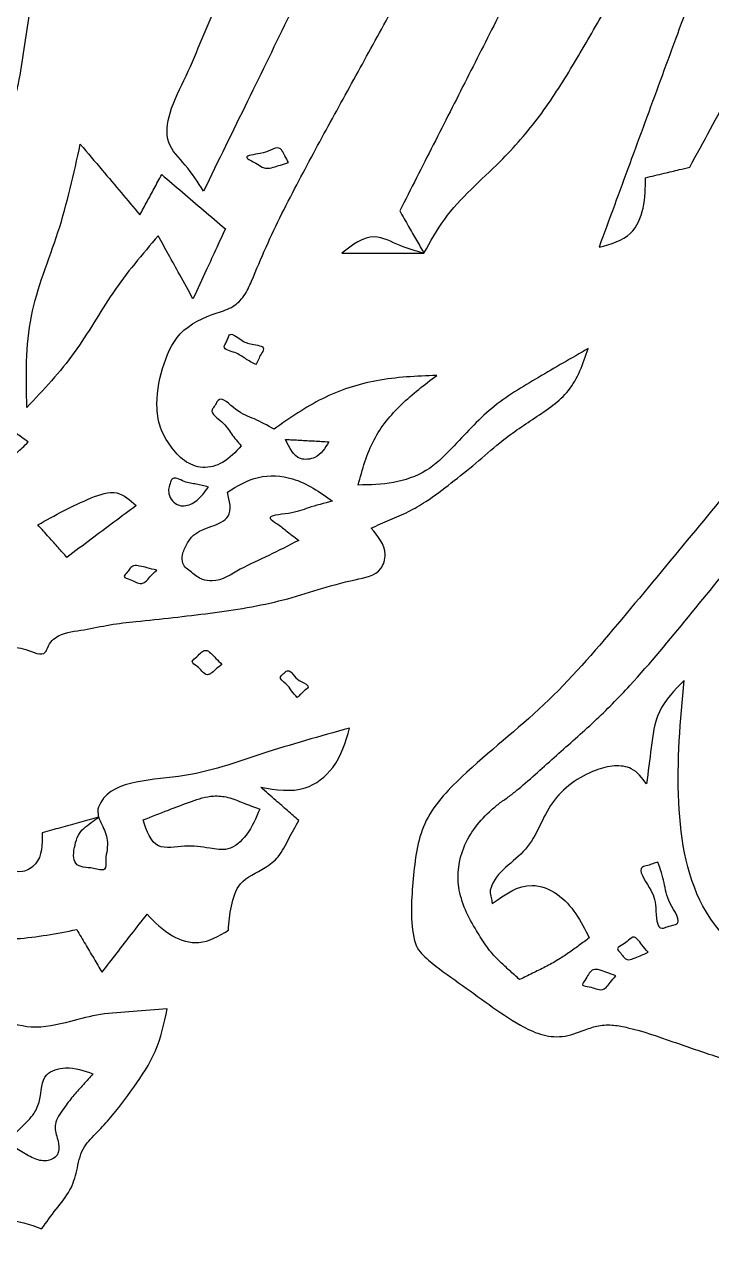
# Model space of a CAD drawing. Extents: x 5.5 to 104.1, y 3.5 to 34.4.
# Drawn here: x 50.816 to 52.529, y 18.899 to 21.958 of the extents above; entities that cross this region are included whole.
import ezdxf

# ---------------------------------------------------------------- set-up
doc = ezdxf.new("R2010")
doc.units = 0
doc.layers.add('Hallsi_Goblin_Coin_Outlines', color=7, linetype='CONTINUOUS')

msp = doc.modelspace()

# ---------------------------------------------------------------- linework, layer by layer
at = {"layer": 'Hallsi_Goblin_Coin_Outlines', "color": 7}
for points in [[(50.954621, 21.659144)], [(51.474122, 21.613953)], [(51.392736, 21.109163)], [(50.824905, 20.9163)], [(51.466643, 20.922685)], [(51.274132, 20.803799)], [(51.584047, 20.768768)], [(50.848858, 20.709431)], [(51.145192, 20.596189)], [(51.307716, 20.360922)], [(51.495747, 20.278372)], [(51.111149, 19.973113)], [(52.395648, 19.867915)], [(52.371236, 19.642666)], [(52.29045, 19.584387)], [(50.98623, 19.339842)]]:
    msp.add_lwpolyline(points, close=True, dxfattribs=at)
for points in [[(51.606872, 21.387152), (51.811836, 21.387152)], [(50.999742, 19.980627), (51.000447, 19.980275)], [(51.000518, 19.980486), (50.999812, 19.980486), (50.999812, 19.980486)]]:
    msp.add_lwpolyline(points, dxfattribs=at)
for points, knots in [([(44.184146, 29.366562), (45.160711, 30.26568), (47.082952, 32.035474), (50.732133, 33.637983), (54.266752, 34.22415), (57.497154, 34.092231), (60.28628, 33.414792), (62.840913, 32.243429), (65.11395, 30.689928), (67.033947, 28.796102), (68.58738, 26.58554), (69.757146, 24.142937), (70.470816, 21.52007), (70.71938, 18.40852), (70.293266, 14.922676), (68.863836, 11.243376), (67.222596, 9.241192), (66.388684, 8.223885)], [0, 0, 0, 0, 3.959321, 7.793401, 11.753409, 14.618073, 17.437695, 20.307622, 23.002919, 25.658105, 28.353235, 31.0689, 33.743244, 36.460242, 40.386407, 44.186977, 48.112695, 48.112695, 48.112695, 48.112695]), ([(55.28959, 33.977015), (52.634876, 33.562889), (47.405621, 32.747144), (41.37279, 26.72667), (40.545372, 21.496161), (40.125085, 18.839321)], [0, 0, 0, 0, 7.920141, 15.601091, 23.530258, 23.530258, 23.530258, 23.530258]), ([(55.316683, 4.035425), (52.713312, 4.439044), (47.582959, 5.23444), (41.935563, 11.098624), (39.818522, 18.773773), (41.904784, 26.462316), (47.53875, 32.347166), (52.664175, 33.161909), (55.262355, 33.574919)], [0, 0, 0, 0, 7.720154, 15.213777, 22.919478, 30.644548, 38.14435, 45.854662, 45.854662, 45.854662, 45.854662]), ([(43.975231, 13.219994), (43.961596, 13.247523), (43.936012, 13.299177), (43.898519, 13.372846), (43.820796, 13.549408), (43.706045, 13.834046), (43.542243, 14.223794), (43.349823, 14.715065), (43.151465, 15.31563), (42.970661, 16.030228), (42.852802, 16.649748), (42.781944, 17.169464), (42.740552, 17.585711), (42.691527, 18.121345), (42.660068, 18.778061), (42.686704, 19.554416), (42.749905, 20.245624), (42.835279, 20.851735), (42.933509, 21.372683), (43.066475, 21.944498), (43.240226, 22.56434), (43.464578, 23.227849), (43.760122, 23.957085), (44.141178, 24.743494), (44.626686, 25.570432), (45.012827, 26.143535), (45.269683, 26.466953), (45.350774, 26.591937), (45.352209, 26.699043), (45.352632, 26.764429), (45.360974, 26.786785), (45.398976, 26.888084), (45.458666, 27.070959), (45.571582, 27.325737), (45.69403, 27.486018), (45.775905, 27.579601), (45.802183, 27.618653), (45.883535, 27.734125), (46.033226, 27.91584), (46.262029, 28.152899), (46.499481, 28.348074), (46.730388, 28.515347), (46.944452, 28.668297), (47.110089, 28.786639), (47.228424, 28.868826), (47.299414, 28.91476), (47.395588, 28.976168), (47.517032, 29.05286), (47.663244, 29.1455), (47.780184, 29.217374), (47.863846, 29.274691), (47.916385, 29.313824), (48.004149, 29.368164), (48.128467, 29.434278), (48.285186, 29.519659), (48.432709, 29.59921), (48.57307, 29.668634), (48.704963, 29.72982), (48.87849, 29.83003), (49.092017, 29.968291), (49.367021, 30.113966), (49.582611, 30.184288), (49.719203, 30.231277), (49.772574, 30.261497), (49.870973, 30.326452), (50.021032, 30.41512), (50.233621, 30.505455), (50.44751, 30.567236), (50.657431, 30.612846), (50.859248, 30.657713), (51.245167, 30.771297), (51.813725, 30.954353), (52.585375, 31.139484), (53.314988, 31.274143), (53.999885, 31.363803), (54.637333, 31.417323), (55.201268, 31.425839), (55.689571, 31.418114), (56.102314, 31.4137), (56.537097, 31.406229), (56.992308, 31.386778), (57.471315, 31.343199), (57.784443, 31.245088), (57.959932, 31.20935), (57.98767, 31.211636), (58.020249, 31.212442), (58.057337, 31.213693), (58.098437, 31.217179), (58.18717, 31.199895), (58.319769, 31.159482), (58.507083, 31.138544), (58.731898, 31.109753), (58.991533, 31.051602), (59.279271, 30.947838), (59.505775, 30.824666), (59.68637, 30.71728), (59.834962, 30.647849), (59.992241, 30.6023), (60.150408, 30.556558), (60.299584, 30.48717), (60.430435, 30.400948), (60.552824, 30.31822), (60.679126, 30.257406), (60.832121, 30.201879), (61.008185, 30.139384), (61.199946, 30.04984), (61.367954, 29.941499), (61.522325, 29.833488), (61.672197, 29.739803), (61.796763, 29.663674), (61.891401, 29.598265), (61.959484, 29.549154), (62.079743, 29.489884), (62.249543, 29.42051), (62.453305, 29.304422), (62.645697, 29.18453), (62.822756, 29.055106), (62.985423, 28.920965), (63.151192, 28.783752), (63.328856, 28.653693), (63.514476, 28.526557), (63.663536, 28.423706), (63.773628, 28.341917), (63.845691, 28.282978), (63.917013, 28.220411), (63.984994, 28.151648), (64.051451, 28.079005), (64.125207, 28.002366), (64.210491, 27.926509), (64.302592, 27.84697), (64.398141, 27.754507), (64.496781, 27.650166), (64.611947, 27.545366), (64.71663, 27.479651), (64.794863, 27.430484), (64.840965, 27.390624), (64.904463, 27.332755), (64.986308, 27.257972), (65.085451, 27.165458), (65.162258, 27.091935), (65.21878, 27.039957), (65.253222, 27.00764), (65.312829, 26.923829), (65.39838, 26.790791), (65.53269, 26.622696), (65.63582, 26.454459), (65.702068, 26.294101), (65.72259, 26.137087), (65.68447, 26.042429), (65.664713, 25.993372)], [0, 0, 0, 0, 0.092165, 0.172937, 0.247918, 0.670748, 1.093606, 1.516196, 2.253343, 2.989222, 3.726072, 4.143935, 4.562404, 4.980844, 5.757614, 6.532822, 7.30927, 7.838904, 8.368534, 8.899097, 9.59968, 10.298891, 10.999149, 11.959211, 12.916665, 13.877101, 14.021548, 14.162795, 14.311194, 14.333673, 14.357714, 14.381913, 14.659079, 14.934266, 15.213138, 15.259905, 15.307034, 15.354137, 15.683755, 16.011852, 16.341134, 16.604175, 16.86727, 17.130394, 17.214895, 17.299457, 17.384031, 17.557224, 17.73034, 17.903335, 17.968886, 18.034527, 18.099765, 18.278288, 18.456812, 18.635227, 18.781016, 18.926567, 19.071173, 19.381568, 19.690163, 20.000765, 20.061065, 20.12262, 20.18399, 20.415017, 20.644203, 20.874922, 21.081798, 21.288698, 21.494897, 22.288233, 23.080168, 23.873413, 24.513084, 25.151736, 25.791297, 26.204072, 26.616855, 27.029687, 27.508172, 27.985226, 28.464919, 28.491588, 28.519583, 28.547823, 28.589472, 28.631026, 28.670757, 28.859049, 29.046644, 29.234264, 29.539381, 29.842642, 30.148633, 30.311082, 30.47317, 30.638771, 30.801639, 30.966723, 31.129727, 31.271406, 31.40941, 31.5488, 31.759602, 31.969808, 32.181838, 32.358349, 32.535072, 32.711959, 32.796094, 32.880309, 32.963229, 33.197309, 33.430288, 33.665384, 33.877297, 34.087574, 34.297877, 34.522732, 34.747768, 34.972874, 35.06597, 35.159111, 35.252099, 35.350457, 35.448982, 35.547513, 35.669359, 35.79119, 35.912593, 36.06796, 36.222196, 36.377847, 36.438009, 36.499022, 36.560235, 36.695881, 36.831532, 36.967106, 37.014703, 37.062099, 37.108266, 37.322333, 37.536827, 37.753078, 37.9114, 38.056538, 38.212684, 38.212684, 38.212684, 38.212684]), ([(51.43013, 22.646922), (51.420572, 22.644575), (51.401617, 22.639922), (51.374433, 22.629407), (51.330375, 22.601415), (51.273616, 22.551873), (51.198297, 22.488326), (51.092649, 22.420087), (50.969309, 22.330938), (50.874632, 22.176703), (50.834746, 22.03535), (50.817256, 21.918626), (50.804521, 21.831849), (50.7783, 21.710675), (50.737708, 21.555922), (50.687423, 21.365804), (50.637502, 21.189045), (50.57241, 21.022792), (50.469915, 20.907286), (50.417392, 20.77697), (50.35468, 20.773394), (50.341059, 20.779984), (50.329046, 20.783292), (50.321703, 20.785313)], [0, 0, 0, 0, 0.02952, 0.058543, 0.086929, 0.185549, 0.284208, 0.382066, 0.563269, 0.734471, 0.913031, 1.000757, 1.088574, 1.176064, 1.372465, 1.568777, 1.76487, 1.927507, 2.089562, 2.253544, 2.260131, 2.274717, 2.297659, 2.297659, 2.297659, 2.297659]), ([(51.581119, 22.195366), (51.546519, 22.124567), (51.476714, 21.98173), (51.370544, 21.764001), (51.29877, 21.61717), (51.262208, 21.542374)], [0, 0, 0, 0, 0.236403, 0.476945, 0.726707, 0.726707, 0.726707, 0.726707]), ([(52.050314, 19.57458), (52.041916, 19.582276), (52.026077, 19.596793), (52.003195, 19.617507), (51.983931, 19.63694), (51.968429, 19.656709), (51.955484, 19.676365), (51.926258, 19.722675), (51.889038, 19.79714), (51.903942, 19.91368), (51.957422, 19.97964), (52.001945, 20.016563), (52.025353, 20.032311), (52.072842, 20.070824), (52.141758, 20.134757), (52.237981, 20.217269), (52.349563, 20.331586), (52.472208, 20.480142), (52.614269, 20.655414), (52.752209, 20.816205), (52.885618, 20.96221), (53.013016, 21.094208), (53.192004, 21.238606), (53.423299, 21.389461), (53.696362, 21.5619), (53.997313, 21.740797), (54.331217, 21.915491), (54.708824, 22.060752), (55.041627, 22.138587), (55.317382, 22.179135), (55.531802, 22.203088), (55.740394, 22.20619), (55.941713, 22.197892), (56.137415, 22.18708), (56.378737, 22.151872), (56.664937, 22.102095), (56.998273, 22.044116), (57.290514, 21.9449), (57.551953, 21.849749), (57.790456, 21.777366), (58.022533, 21.657556), (58.24584, 21.503949), (58.480544, 21.348412), (58.657467, 21.243041), (58.75842, 21.162923), (58.794881, 21.125929), (58.853612, 21.095239), (58.927065, 21.064946), (58.995806, 21.000106), (59.093246, 20.888245), (59.225804, 20.730971), (59.398227, 20.533362), (59.523362, 20.366554), (59.635212, 20.257418), (59.731098, 20.219168), (59.797016, 20.207701), (59.830827, 20.201819)], [0, 0, 0, 0, 0.034172, 0.064453, 0.092608, 0.116124, 0.139693, 0.163141, 0.28084, 0.379944, 0.497224, 0.525404, 0.553656, 0.581724, 0.708727, 0.835568, 0.961831, 1.187355, 1.41315, 1.638776, 1.822698, 2.0066, 2.188381, 2.511135, 2.834382, 3.157355, 3.561296, 3.963487, 4.367557, 4.583595, 4.79964, 5.014242, 5.208582, 5.404195, 5.601816, 5.939572, 6.276336, 6.614756, 6.863105, 7.111617, 7.360814, 7.64261, 7.924356, 8.20601, 8.258432, 8.310977, 8.360528, 8.4558, 8.547465, 8.639913, 8.901936, 9.164007, 9.42601, 9.528833, 9.626635, 9.729635, 9.729635, 9.729635, 9.729635]), ([(51.262208, 21.542374), (51.248048, 21.564433), (51.221445, 21.605875), (51.163817, 21.660494), (51.176956, 21.749427), (51.220372, 21.828742), (51.2584, 21.923445), (51.291644, 22.00049), (51.31535, 22.063848), (51.330443, 22.114401), (51.341237, 22.149047), (51.346875, 22.167144)], [0, 0, 0, 0, 0.079426, 0.14922, 0.222343, 0.323859, 0.42524, 0.526641, 0.576006, 0.628009, 0.684875, 0.684875, 0.684875, 0.684875]), ([(52.474705, 21.601994), (52.492141, 21.633717), (52.525804, 21.694964), (52.573286, 21.785589), (52.624473, 21.862608), (52.67044, 21.934341), (52.696439, 22.01249), (52.700022, 22.067263), (52.701894, 22.095883)], [0, 0, 0, 0, 0.108618, 0.20971, 0.306571, 0.386082, 0.464487, 0.550286, 0.550286, 0.550286, 0.550286]), ([(54.12888, 22.078949), (54.07498, 22.0448), (53.97151, 21.979243), (53.821559, 21.882196), (53.636588, 21.772759), (53.420469, 21.63486), (53.188464, 21.444515), (52.980979, 21.251076), (52.795429, 21.057198), (52.629962, 20.865996), (52.464413, 20.665891), (52.295551, 20.461331), (52.116766, 20.253064), (51.934568, 20.114348), (51.800599, 19.972757), (51.783934, 19.823856), (51.776663, 19.721443), (51.791365, 19.658399), (51.805305, 19.639108), (51.840372, 19.60738), (51.898505, 19.567245), (51.974045, 19.511852), (52.040615, 19.466022), (52.101254, 19.435719), (52.159115, 19.428138), (52.206149, 19.446748), (52.247877, 19.461469), (52.284705, 19.462128), (52.347238, 19.449799), (52.432559, 19.419399), (52.543408, 19.381582), (52.652304, 19.347339), (52.749493, 19.29575), (52.837745, 19.228999), (52.916085, 19.226117), (52.96099, 19.216121), (52.97214, 19.206931), (53.001079, 19.1642), (53.053378, 19.089687), (53.172452, 19.045932), (53.241351, 19.002809), (53.275864, 18.981208)], [0, 0, 0, 0, 0.191429, 0.367484, 0.535738, 0.836258, 1.135389, 1.434474, 1.686959, 1.940015, 2.192982, 2.465684, 2.737396, 3.010157, 3.159304, 3.299369, 3.445019, 3.466802, 3.491288, 3.514827, 3.608681, 3.702555, 3.796137, 3.850762, 3.90494, 3.964836, 3.999819, 4.037264, 4.07341, 4.190737, 4.308093, 4.425419, 4.531705, 4.638644, 4.747542, 4.759979, 4.775225, 4.789263, 4.915195, 5.037134, 5.159514, 5.159514, 5.159514, 5.159514]), ([(51.356047, 20.906669), (51.341827, 20.891086), (51.316013, 20.8628), (51.26048, 20.847056), (51.211508, 20.866833), (51.178421, 20.905757), (51.152571, 20.949365), (51.141426, 21.017115), (51.155877, 21.098221), (51.196601, 21.197042), (51.275852, 21.233315), (51.335961, 21.25078), (51.365734, 21.280648), (51.388701, 21.333204), (51.417338, 21.402967), (51.457257, 21.486354), (51.512781, 21.593118), (51.583524, 21.723826), (51.66924, 21.879317), (51.726576, 21.983299), (51.755391, 22.035558)], [0, 0, 0, 0, 0.062431, 0.113327, 0.161794, 0.211663, 0.264613, 0.311913, 0.413794, 0.510339, 0.616923, 0.659714, 0.69673, 0.73849, 0.830946, 0.923366, 1.015561, 1.192002, 1.369197, 1.548226, 1.548226, 1.548226, 1.548226]), ([(52.477528, 22.025327), (52.452019, 21.955913), (52.401214, 21.817657), (52.324888, 21.609992), (52.274083, 21.471736), (52.248575, 21.402322)], [0, 0, 0, 0, 0.22186, 0.441884, 0.663743, 0.663743, 0.663743, 0.663743]), ([(52.001278, 21.985463), (51.973789, 21.931217), (51.918427, 21.821964), (51.835138, 21.657704), (51.77939, 21.547663), (51.751511, 21.492633)], [0, 0, 0, 0, 0.18244, 0.367439, 0.552508, 0.552508, 0.552508, 0.552508]), ([(51.811836, 21.387152), (51.82789, 21.416481), (51.859844, 21.474857), (51.929097, 21.547652), (52.014852, 21.626201), (52.103274, 21.727278), (52.18364, 21.854751), (52.23349, 21.941849), (52.258453, 21.985463)], [0, 0, 0, 0, 0.099892, 0.198823, 0.299164, 0.449311, 0.599648, 0.750436, 0.750436, 0.750436, 0.750436]), ([(50.821271, 21.002272), (50.819621, 21.079259), (50.816381, 21.230372), (50.906609, 21.440218), (50.938458, 21.585443), (50.954621, 21.659144)], [0, 0, 0, 0, 0.228208, 0.447929, 0.674332, 0.674332, 0.674332, 0.674332]), ([(50.954621, 21.659144), (50.972858, 21.637671), (51.006993, 21.597477), (51.056528, 21.538723), (51.087934, 21.501533), (51.103493, 21.483108)], [0, 0, 0, 0, 0.084515, 0.158198, 0.230547, 0.230547, 0.230547, 0.230547]), ([(51.474122, 21.613953), (51.467342, 21.611757), (51.454585, 21.607625), (51.436612, 21.601759), (51.420954, 21.597641), (51.405463, 21.602628), (51.39272, 21.613555), (51.352988, 21.6287), (51.405292, 21.635874), (51.42626, 21.641915), (51.448642, 21.653907), (51.459939, 21.641745), (51.465202, 21.629101), (51.470961, 21.61932), (51.474122, 21.613953)], [0, 0, 0, 0, 0.021345, 0.040164, 0.057139, 0.068593, 0.086418, 0.113667, 0.148551, 0.175977, 0.199421, 0.207009, 0.222316, 0.240927, 0.240927, 0.240927, 0.240927]), ([(52.364286, 21.575536), (52.379867, 21.579251), (52.408001, 21.58596), (52.444792, 21.594845), (52.466025, 21.599919), (52.474705, 21.601994)], [0, 0, 0, 0, 0.048053, 0.086769, 0.113545, 0.113545, 0.113545, 0.113545]), ([(51.103493, 21.483108), (51.10942, 21.494068), (51.121228, 21.515907), (51.13929, 21.549446), (51.151501, 21.571984), (51.157821, 21.583649)], [0, 0, 0, 0, 0.03738, 0.074479, 0.114281, 0.114281, 0.114281, 0.114281]), ([(51.157821, 21.583649), (51.175015, 21.568932), (51.209713, 21.539232), (51.262634, 21.493964), (51.298357, 21.463409), (51.316571, 21.44783)], [0, 0, 0, 0, 0.067898, 0.13702, 0.208922, 0.208922, 0.208922, 0.208922]), ([(52.248575, 21.402322), (52.278046, 21.410037), (52.331479, 21.424025), (52.364091, 21.502038), (52.364219, 21.550409), (52.364286, 21.575536)], [0, 0, 0, 0, 0.086208, 0.156303, 0.232077, 0.232077, 0.232077, 0.232077]), ([(51.751511, 21.492633), (51.758889, 21.479778), (51.772863, 21.455429), (51.793094, 21.420338), (51.805723, 21.397975), (51.811836, 21.387152)], [0, 0, 0, 0, 0.044465, 0.084224, 0.121513, 0.121513, 0.121513, 0.121513]), ([(51.316571, 21.44783), (51.309405, 21.432379), (51.293703, 21.398527), (51.266818, 21.340416), (51.247032, 21.297788), (51.235785, 21.273558)], [0, 0, 0, 0, 0.051098, 0.111947, 0.192086, 0.192086, 0.192086, 0.192086]), ([(51.149002, 21.430897), (51.109463, 21.384519), (51.0316, 21.293186), (50.945204, 21.133506), (50.862917, 21.046371), (50.821271, 21.002272)], [0, 0, 0, 0, 0.182436, 0.359273, 0.540481, 0.540481, 0.540481, 0.540481]), ([(51.235785, 21.273558), (51.224728, 21.293555), (51.204322, 21.330458), (51.175395, 21.382904), (51.157544, 21.415364), (51.149002, 21.430897)], [0, 0, 0, 0, 0.068553, 0.126506, 0.179686, 0.179686, 0.179686, 0.179686]), ([(51.811836, 21.387152), (51.792057, 21.392499), (51.750732, 21.403669), (51.679982, 21.444391), (51.633493, 21.407994), (51.606872, 21.387152)], [0, 0, 0, 0, 0.062366, 0.130307, 0.221345, 0.221345, 0.221345, 0.221345]), ([(51.392736, 21.109163), (51.394936, 21.113548), (51.399348, 21.122338), (51.40447, 21.135047), (51.419594, 21.155464), (51.378502, 21.159555), (51.357918, 21.167534), (51.328206, 21.192899), (51.32233, 21.173063), (51.318453, 21.164281), (51.307513, 21.146949), (51.344514, 21.14074), (51.365425, 21.123921), (51.383642, 21.114077), (51.392736, 21.109163)], [0, 0, 0, 0, 0.014527, 0.029125, 0.043864, 0.07453, 0.105108, 0.135645, 0.146254, 0.15687, 0.167382, 0.197824, 0.228159, 0.258396, 0.258396, 0.258396, 0.258396]), ([(52.221764, 21.14938), (52.180355, 21.1256), (52.098663, 21.078687), (51.975974, 21.005279), (51.895156, 20.913264), (51.820112, 20.83911), (51.735483, 20.810777), (51.677385, 20.809332), (51.647794, 20.808597)], [0, 0, 0, 0, 0.14354, 0.28318, 0.424684, 0.509862, 0.59532, 0.684021, 0.684021, 0.684021, 0.684021]), ([(51.68025, 20.701352), (51.695731, 20.7082), (51.726643, 20.721873), (51.773247, 20.741423), (51.825218, 20.771343), (51.879879, 20.813914), (51.941638, 20.862568), (52.007073, 20.922279), (52.08784, 20.976222), (52.183674, 21.0391), (52.208765, 21.111746), (52.221764, 21.14938)], [0, 0, 0, 0, 0.05079, 0.10142, 0.151487, 0.230139, 0.308898, 0.387562, 0.49482, 0.602719, 0.718699, 0.718699, 0.718699, 0.718699]), ([(51.843586, 21.082352), (51.793361, 21.08033), (51.695604, 21.076393), (51.555163, 21.030353), (51.477024, 20.975678), (51.437891, 20.948297)], [0, 0, 0, 0, 0.150367, 0.292674, 0.435438, 0.435438, 0.435438, 0.435438]), ([(51.647794, 20.808597), (51.658299, 20.847514), (51.678603, 20.922737), (51.75374, 21.013637), (51.81343, 21.059289), (51.843586, 21.082352)], [0, 0, 0, 0, 0.119641, 0.231258, 0.34522, 0.34522, 0.34522, 0.34522]), ([(51.437891, 20.948297), (51.421318, 20.957556), (51.389223, 20.975486), (51.345659, 20.988217), (51.304734, 21.034525), (51.293331, 21.011887), (51.288877, 21.004455), (51.27577, 20.988055), (51.313259, 20.966753), (51.330543, 20.936389), (51.347563, 20.916556), (51.356047, 20.906669)], [0, 0, 0, 0, 0.055217, 0.106926, 0.156986, 0.166137, 0.175246, 0.184397, 0.223039, 0.261546, 0.299821, 0.299821, 0.299821, 0.299821]), ([(50.824905, 20.9163), (50.819831, 20.911282), (50.810452, 20.902009), (50.797577, 20.890591), (50.785725, 20.877725), (50.772283, 20.885405), (50.764815, 20.892174), (50.753457, 20.902815), (50.767484, 20.915788), (50.775462, 20.926988), (50.784618, 20.942208), (50.797987, 20.935994), (50.808932, 20.927007), (50.819155, 20.920154), (50.824905, 20.9163)], [0, 0, 0, 0, 0.021141, 0.039073, 0.05471, 0.064663, 0.079855, 0.088276, 0.104903, 0.121559, 0.137843, 0.145243, 0.161261, 0.181844, 0.181844, 0.181844, 0.181844]), ([(51.466643, 20.922685), (51.478637, 20.922001), (51.502623, 20.920634), (51.538612, 20.918739), (51.562599, 20.917372), (51.574593, 20.916688)], [0, 0, 0, 0, 0.03604, 0.072076, 0.108117, 0.108117, 0.108117, 0.108117]), ([(51.574593, 20.916688), (51.565092, 20.90098), (51.549099, 20.874538), (51.491188, 20.868878), (51.47612, 20.90191), (51.466643, 20.922685)], [0, 0, 0, 0, 0.05236, 0.088142, 0.14879, 0.14879, 0.14879, 0.14879]), ([(51.321581, 20.791346), (51.346426, 20.806403), (51.395998, 20.836446), (51.497202, 20.829874), (51.552394, 20.79104), (51.584047, 20.768768)], [0, 0, 0, 0, 0.08554, 0.170678, 0.28517, 0.28517, 0.28517, 0.28517]), ([(51.274132, 20.803799), (51.262795, 20.787947), (51.244841, 20.762845), (51.19771, 20.751365), (51.174778, 20.778559), (51.174758, 20.801841), (51.178962, 20.813271), (51.185731, 20.83255), (51.21588, 20.81381), (51.243521, 20.811926), (51.263937, 20.806506), (51.274132, 20.803799)], [0, 0, 0, 0, 0.057118, 0.090449, 0.129099, 0.142598, 0.158703, 0.166873, 0.197769, 0.228764, 0.259677, 0.259677, 0.259677, 0.259677]), ([(50.848858, 20.709431), (50.890992, 20.732948), (50.951413, 20.766674), (51.04606, 20.80064), (51.078666, 20.77126), (51.094039, 20.757409)], [0, 0, 0, 0, 0.149225, 0.213996, 0.271773, 0.271773, 0.271773, 0.271773]), ([(51.499381, 20.670696), (51.474513, 20.657853), (51.426224, 20.632914), (51.3543, 20.601785), (51.301774, 20.565442), (51.255647, 20.571976), (51.232772, 20.590349), (51.207825, 20.608837), (51.208961, 20.637925), (51.219494, 20.661047), (51.240192, 20.691993), (51.280814, 20.704079), (51.337298, 20.728351), (51.327189, 20.768866), (51.321581, 20.791346)], [0, 0, 0, 0, 0.083681, 0.162491, 0.238584, 0.262661, 0.295859, 0.327121, 0.347499, 0.376646, 0.404067, 0.454904, 0.503109, 0.563189, 0.563189, 0.563189, 0.563189]), ([(51.094039, 20.757409), (51.075511, 20.74365), (51.037998, 20.715793), (50.980434, 20.672677), (50.941343, 20.643396), (50.921178, 20.628292)], [0, 0, 0, 0, 0.069234, 0.140176, 0.21576, 0.21576, 0.21576, 0.21576]), ([(51.584047, 20.768768), (51.562827, 20.763345), (51.524119, 20.753452), (51.485093, 20.736532), (51.412081, 20.732745), (51.449069, 20.710813), (51.469343, 20.693284), (51.488341, 20.678998), (51.499381, 20.670696)], [0, 0, 0, 0, 0.062646, 0.114276, 0.161513, 0.181482, 0.210624, 0.251056, 0.251056, 0.251056, 0.251056]), ([(50.28078, 19.717102), (50.290803, 19.726877), (50.308261, 19.743902), (50.302973, 19.785005), (50.263439, 19.811642), (50.216497, 19.838025), (50.1593, 19.878224), (50.153412, 19.932248), (50.131506, 19.966552), (50.106948, 19.978775), (50.078662, 19.991679), (50.047718, 19.99947), (50.020354, 20.005255), (49.974206, 20.007637), (49.960529, 20.083607), (49.92323, 20.145422), (49.873269, 20.195036), (49.884259, 20.240501), (49.888515, 20.271857), (49.89907, 20.311175), (49.916973, 20.351517), (49.96095, 20.377019), (50.026054, 20.357442), (50.107053, 20.332255), (50.211926, 20.322592), (50.284547, 20.328629), (50.324978, 20.332533), (50.334313, 20.332236), (50.383768, 20.338348), (50.471445, 20.359679), (50.600311, 20.380715), (50.698855, 20.40481), (50.774195, 20.404878), (50.816545, 20.403625), (50.863588, 20.3776), (50.874256, 20.405976), (50.882994, 20.42119), (50.912971, 20.441937), (50.964637, 20.446064), (51.028126, 20.461338), (51.133734, 20.472355), (51.277767, 20.487385), (51.464913, 20.516837), (51.59578, 20.566032), (51.704085, 20.584714), (51.722908, 20.650321), (51.697317, 20.680935), (51.68025, 20.701352)], [0, 0, 0, 0, 0.039725, 0.06919, 0.110018, 0.17428, 0.237074, 0.305949, 0.32692, 0.356339, 0.385709, 0.420818, 0.451051, 0.470996, 0.552162, 0.628058, 0.708904, 0.73002, 0.764193, 0.804566, 0.852095, 0.892885, 0.943707, 1.045742, 1.15209, 1.25521, 1.264499, 1.273842, 1.283152, 1.41374, 1.544191, 1.674468, 1.718506, 1.765155, 1.814363, 1.827297, 1.847862, 1.867579, 1.933127, 1.99882, 2.064433, 2.250576, 2.436085, 2.622337, 2.691763, 2.728819, 2.803017, 2.803017, 2.803017, 2.803017]), ([(50.921178, 20.628292), (50.91417, 20.636166), (50.899269, 20.65291), (50.875184, 20.679976), (50.858065, 20.69913), (50.848858, 20.709431)], [0, 0, 0, 0, 0.031623, 0.067243, 0.108691, 0.108691, 0.108691, 0.108691]), ([(51.145192, 20.596189), (51.139483, 20.590689), (51.129719, 20.58128), (51.119233, 20.568113), (51.106354, 20.560945), (51.091928, 20.566398), (51.080604, 20.573594), (51.057911, 20.578147), (51.073098, 20.591137), (51.077645, 20.601124), (51.088891, 20.60929), (51.104328, 20.606646), (51.122956, 20.601735), (51.137154, 20.598194), (51.145192, 20.596189)], [0, 0, 0, 0, 0.023745, 0.040616, 0.05047, 0.065566, 0.081613, 0.097758, 0.110794, 0.123749, 0.133965, 0.149035, 0.168008, 0.192761, 0.192761, 0.192761, 0.192761]), ([(51.307716, 20.360922), (51.302757, 20.366046), (51.293524, 20.375585), (51.281943, 20.388463), (51.26884, 20.39878), (51.254646, 20.39137), (51.247642, 20.380077), (51.227043, 20.368327), (51.247848, 20.355922), (51.257178, 20.345359), (51.268701, 20.333119), (51.28213, 20.339076), (51.292611, 20.349346), (51.302286, 20.35676), (51.307716, 20.360922)], [0, 0, 0, 0, 0.021218, 0.039494, 0.054003, 0.065104, 0.081512, 0.098255, 0.115394, 0.132257, 0.148195, 0.156562, 0.172525, 0.192945, 0.192945, 0.192945, 0.192945]), ([(51.495747, 20.278372), (51.498859, 20.281279), (51.505044, 20.287057), (51.512784, 20.295656), (51.530451, 20.306388), (51.50257, 20.318932), (51.489517, 20.32949), (51.475717, 20.349767), (51.464164, 20.341056), (51.459209, 20.336042), (51.448333, 20.326128), (51.47078, 20.312633), (51.480743, 20.295592), (51.490742, 20.284116), (51.495747, 20.278372)], [0, 0, 0, 0, 0.012586, 0.025007, 0.037432, 0.05965, 0.081719, 0.103724, 0.110008, 0.120901, 0.126863, 0.149047, 0.171292, 0.193587, 0.193587, 0.193587, 0.193587]), ([(52.460947, 20.321411), (52.436834, 20.296862), (52.390822, 20.250019), (52.378667, 20.15293), (52.370971, 20.09294), (52.367108, 20.062824)], [0, 0, 0, 0, 0.100241, 0.191279, 0.283048, 0.283048, 0.283048, 0.283048]), ([(52.765394, 19.525191), (52.668575, 19.588099), (52.488938, 19.704819), (52.433822, 20.02773), (52.451682, 20.221102), (52.460947, 20.321411)], [0, 0, 0, 0, 0.330581, 0.613361, 0.91816, 0.91816, 0.91816, 0.91816]), ([(51.626275, 20.202172), (51.552687, 20.181685), (51.408201, 20.14146), (51.218225, 20.069178), (51.022843, 20.07205), (50.997802, 19.99841), (50.99937, 19.990126), (50.999618, 19.983794), (50.999742, 19.980627)], [0, 0, 0, 0, 0.225682, 0.443117, 0.657114, 0.662615, 0.672155, 0.681699, 0.681699, 0.681699, 0.681699]), ([(51.40473, 20.054711), (51.442716, 20.048309), (51.51015, 20.036946), (51.597896, 20.104714), (51.616149, 20.167397), (51.626275, 20.202172)], [0, 0, 0, 0, 0.110602, 0.196348, 0.303195, 0.303195, 0.303195, 0.303195]), ([(52.367108, 20.062824), (52.355904, 20.077843), (52.335901, 20.104657), (52.284527, 20.110529), (52.212086, 20.090627), (52.118652, 20.02478), (52.082517, 19.889961), (51.988078, 19.842689), (51.975682, 19.791797), (51.979759, 19.779211), (51.981398, 19.76936), (51.982228, 19.764375)], [0, 0, 0, 0, 0.05366, 0.095804, 0.144504, 0.279503, 0.413235, 0.543962, 0.552254, 0.567126, 0.582362, 0.582362, 0.582362, 0.582362]), ([(51.49998, 19.971455), (51.49052, 19.979721), (51.471363, 19.996459), (51.439617, 20.024216), (51.417326, 20.043701), (51.40473, 20.054711)], [0, 0, 0, 0, 0.037688, 0.076319, 0.126507, 0.126507, 0.126507, 0.126507]), ([(51.111149, 19.973113), (51.132284, 19.981301), (51.172447, 19.99686), (51.229937, 20.01919), (51.2796, 20.035338), (51.324957, 20.030965), (51.362022, 20.014824), (51.388517, 20.005229), (51.40219, 20.000277)], [0, 0, 0, 0, 0.067935, 0.129094, 0.185834, 0.221931, 0.262867, 0.306524, 0.306524, 0.306524, 0.306524]), ([(51.000447, 19.980275), (50.984493, 19.975816), (50.952817, 19.966965), (50.90589, 19.953821), (50.874935, 19.945072), (50.859689, 19.940763)], [0, 0, 0, 0, 0.049695, 0.098669, 0.146199, 0.146199, 0.146199, 0.146199]), ([(50.999812, 19.980486), (51.002668, 19.974149), (51.008371, 19.961491), (51.017311, 19.942901), (51.022915, 19.921848), (51.02222, 19.898042), (51.016646, 19.876365), (51.021022, 19.841486), (50.98629, 19.854789), (50.964379, 19.852937), (50.9405, 19.86226), (50.936669, 19.886778), (50.941059, 19.910101), (50.947871, 19.934362), (50.963139, 19.953036), (50.981812, 19.9662), (50.994257, 19.975704), (51.000518, 19.980486)], [0, 0, 0, 0, 0.020862, 0.041668, 0.061728, 0.085914, 0.110536, 0.135179, 0.162229, 0.188569, 0.209385, 0.229327, 0.255907, 0.281981, 0.30338, 0.326731, 0.350372, 0.350372, 0.350372, 0.350372]), ([(51.40219, 20.000277), (51.392922, 19.977945), (51.376347, 19.938008), (51.328444, 19.893608), (51.270672, 19.90401), (51.216514, 19.911964), (51.138063, 19.893821), (51.120553, 19.945408), (51.111149, 19.973113)], [0, 0, 0, 0, 0.073115, 0.130749, 0.17562, 0.238597, 0.303565, 0.378931, 0.378931, 0.378931, 0.378931]), ([(51.323944, 19.6977), (51.325695, 19.717671), (51.329178, 19.757398), (51.349862, 19.823908), (51.408583, 19.846343), (51.45328, 19.881315), (51.473847, 19.926816), (51.491282, 19.956597), (51.49998, 19.971455)], [0, 0, 0, 0, 0.060832, 0.121001, 0.194159, 0.236753, 0.288814, 0.340651, 0.340651, 0.340651, 0.340651]), ([(50.859689, 19.940763), (50.859789, 19.911948), (50.859936, 19.869734), (50.798133, 19.831498), (50.747686, 19.864735), (50.696454, 19.878173), (50.655356, 19.887535), (50.59645, 19.877564), (50.525211, 19.850824), (50.431081, 19.824912), (50.373767, 19.77647), (50.333035, 19.743122), (50.304629, 19.732634), (50.286144, 19.724161), (50.2769, 19.719925)], [0, 0, 0, 0, 0.079356, 0.116255, 0.193259, 0.235811, 0.278649, 0.317309, 0.412578, 0.507993, 0.60555, 0.634382, 0.664927, 0.69548, 0.69548, 0.69548, 0.69548]), ([(52.395648, 19.867915), (52.401427, 19.850366), (52.412994, 19.815238), (52.417879, 19.769265), (52.458864, 19.71504), (52.42936, 19.709698), (52.418392, 19.706632), (52.390973, 19.695045), (52.392133, 19.76313), (52.3808, 19.797925), (52.340025, 19.854038), (52.370551, 19.85925), (52.382717, 19.863745), (52.391343, 19.866526), (52.395648, 19.867915)], [0, 0, 0, 0, 0.053731, 0.10756, 0.161517, 0.173668, 0.185872, 0.198249, 0.251594, 0.305038, 0.358679, 0.372077, 0.385597, 0.399067, 0.399067, 0.399067, 0.399067]), ([(51.982228, 19.764375), (52.014263, 19.787288), (52.065842, 19.824181), (52.171586, 19.781834), (52.203115, 19.720039), (52.224233, 19.67865)], [0, 0, 0, 0, 0.10911, 0.175672, 0.31069, 0.31069, 0.31069, 0.31069]), ([(51.171544, 19.501908), (51.14313, 19.499314), (51.087746, 19.494258), (51.005958, 19.490464), (50.923292, 19.467969), (50.835444, 19.447133), (50.743916, 19.477455), (50.681846, 19.527926), (50.633497, 19.576429), (50.58562, 19.613483), (50.534615, 19.629939), (50.476587, 19.645016), (50.478257, 19.711255), (50.501509, 19.743177), (50.516436, 19.763669)], [0, 0, 0, 0, 0.085683, 0.167012, 0.244235, 0.343255, 0.431097, 0.521695, 0.58111, 0.637761, 0.698753, 0.74869, 0.791299, 0.867695, 0.867695, 0.867695, 0.867695]), ([(50.516436, 19.763669), (50.559598, 19.73506), (50.64383, 19.679229), (50.799038, 19.670871), (50.896126, 19.68979), (50.945767, 19.699463)], [0, 0, 0, 0, 0.152726, 0.298049, 0.450091, 0.450091, 0.450091, 0.450091]), ([(51.008914, 19.592925), (51.021302, 19.608928), (51.045773, 19.640539), (51.083138, 19.688893), (51.108159, 19.721207), (51.121097, 19.737916)], [0, 0, 0, 0, 0.060716, 0.119926, 0.183324, 0.183324, 0.183324, 0.183324]), ([(51.121097, 19.737916), (51.140413, 19.717814), (51.175586, 19.681208), (51.256014, 19.657219), (51.300191, 19.683544), (51.323944, 19.6977)], [0, 0, 0, 0, 0.083176, 0.151461, 0.230881, 0.230881, 0.230881, 0.230881]), ([(50.945767, 19.699463), (50.952991, 19.687193), (50.967068, 19.663287), (50.988171, 19.627806), (51.001993, 19.604562), (51.008914, 19.592925)], [0, 0, 0, 0, 0.042717, 0.083228, 0.123847, 0.123847, 0.123847, 0.123847]), ([(52.224233, 19.67865), (52.215679, 19.672391), (52.198519, 19.659837), (52.172931, 19.640751), (52.145036, 19.622565), (52.114639, 19.606032), (52.082451, 19.590306), (52.061005, 19.579812), (52.050314, 19.57458)], [0, 0, 0, 0, 0.031799, 0.063787, 0.095752, 0.131595, 0.167514, 0.203223, 0.203223, 0.203223, 0.203223]), ([(52.371236, 19.642666), (52.364435, 19.639811), (52.352015, 19.634597), (52.33542, 19.627663), (52.320627, 19.622256), (52.309054, 19.630193), (52.304223, 19.64044), (52.288531, 19.653045), (52.310329, 19.662362), (52.320772, 19.671608), (52.334504, 19.683952), (52.346762, 19.673287), (52.356359, 19.659856), (52.365816, 19.648929), (52.371236, 19.642666)], [0, 0, 0, 0, 0.02199, 0.040163, 0.055494, 0.06502, 0.07846, 0.092214, 0.109536, 0.126741, 0.143374, 0.151912, 0.170237, 0.194846, 0.194846, 0.194846, 0.194846]), ([(52.29045, 19.584387), (52.285641, 19.578892), (52.27726, 19.569313), (52.268141, 19.555867), (52.255476, 19.547505), (52.239543, 19.551491), (52.226083, 19.557189), (52.200353, 19.558949), (52.217856, 19.577069), (52.222247, 19.590097), (52.234259, 19.601522), (52.2512, 19.599131), (52.268926, 19.591726), (52.282796, 19.586997), (52.29045, 19.584387)], [0, 0, 0, 0, 0.021883, 0.038146, 0.048649, 0.065078, 0.082283, 0.099679, 0.116563, 0.133146, 0.146309, 0.16109, 0.180713, 0.204876, 0.204876, 0.204876, 0.204876]), ([(50.858278, 18.952633), (50.870126, 18.969158), (50.893363, 19.00157), (50.930791, 19.045777), (50.947436, 19.099129), (50.955626, 19.152278), (50.993383, 19.189965), (51.03849, 19.238224), (51.088874, 19.306483), (51.148648, 19.394619), (51.163733, 19.465303), (51.171544, 19.501908)], [0, 0, 0, 0, 0.06116, 0.119953, 0.171137, 0.227373, 0.276165, 0.326142, 0.426873, 0.530361, 0.641515, 0.641515, 0.641515, 0.641515]), ([(50.770683, 19.166275), (50.782729, 19.179932), (50.805005, 19.205187), (50.839526, 19.236099), (50.858806, 19.281667), (50.856309, 19.341499), (50.926703, 19.360581), (50.964238, 19.347504), (50.98623, 19.339842)], [0, 0, 0, 0, 0.054824, 0.101388, 0.136035, 0.202839, 0.25236, 0.322429, 0.322429, 0.322429, 0.322429]), ([(50.98623, 19.339842), (50.978332, 19.330873), (50.962534, 19.312932), (50.938596, 19.286326), (50.918929, 19.261589), (50.903654, 19.239263), (50.892412, 19.220786), (50.890647, 19.194329), (50.902406, 19.169403), (50.901784, 19.133536), (50.86902, 19.118242), (50.835691, 19.128315), (50.804481, 19.147504), (50.782003, 19.159988), (50.770683, 19.166275)], [0, 0, 0, 0, 0.035851, 0.071708, 0.107406, 0.130397, 0.153209, 0.171065, 0.207018, 0.236337, 0.266168, 0.299184, 0.337455, 0.376281, 0.376281, 0.376281, 0.376281]), ([(50.620858, 18.873258), (50.641818, 18.900313), (50.67973, 18.949248), (50.772505, 18.984672), (50.828613, 18.963714), (50.858278, 18.952633)], [0, 0, 0, 0, 0.101562, 0.183702, 0.275853, 0.275853, 0.275853, 0.275853])]:
    msp.add_open_spline(points, degree=3, knots=knots, dxfattribs=at)

doc.saveas('drawing.dxf')
